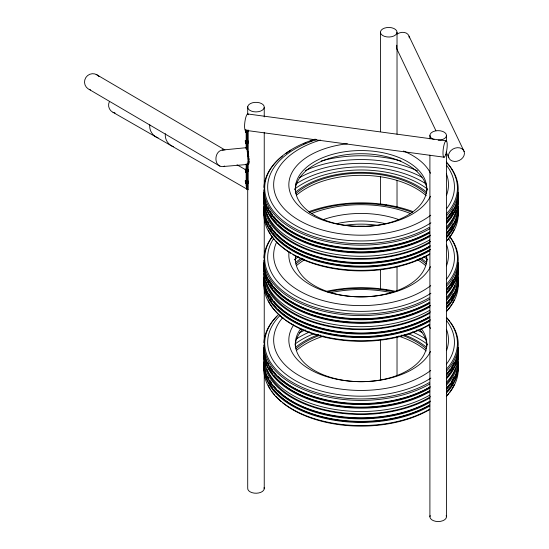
<?xml version="1.0" encoding="UTF-8"?>
<svg xmlns="http://www.w3.org/2000/svg" width="549" height="549" viewBox="0 0 549 549"><rect width="100%" height="100%" fill="white"/><g stroke="black" fill="none" stroke-linecap="round" stroke-linejoin="round"><path stroke-width="0.82" d="M246.11 140.777C246.824 137.463 247.187 148.23 246.22 142.507M246.35 140.75L246.542 139.769L247.112 143.845M247.112 132.357L247.009 130.182M246.11 169.318C246.824 166.004 247.187 176.771 246.22 171.048M246.35 169.291L246.542 168.31L247.112 171.405L247.112 180.93M246.11 180.806C246.824 177.492 247.187 188.259 246.22 182.536M246.35 180.786L246.542 179.804L247.112 183.874M246.165 184.437A3.273 0.446 84.4 0 0 246.714 188.973L246.858 189.364A3.273 0.446 84.4 0 0 247.256 188.163L247.256 164.226L247.729 164.371L247.956 163.691L248.121 159.78L247.256 151.339L247.256 130.895A3.273 0.446 84.4 0 0 247.235 130.14M247.427 164.467L248.67 164.275L249.068 161.605L248.203 151.243L248.203 130.799A3.273 0.446 84.4 0 0 248.182 130.044M149.802 124.808C149.012 130.339 152.732 136.166 158.05 137.813M165.352 133.73C164.57 139.254 168.282 145.08 173.601 146.727M248.114 131.245L248.162 130.388M248.079 130.998C247.53 129.379 248.553 132.645 248.265 130.367M248.203 141.47C247.304 141.182 249.061 144.215 248.031 140.969M248.114 142.74L248.196 141.381M247.922 142.013L248.244 142.898L248.23 141.313M248.292 170.197C246.954 167.864 249.143 174.774 248.031 169.511M247.922 170.554L248.237 171.357L248.313 170.41M248.203 182.577L248.196 181.41M248.368 182.302L248.223 182.762L248.313 181.897M248.354 182.481L248.244 182.934L247.867 181.63M246.625 131.273L246.576 130.339M246.48 142.829L246.542 141.642M246.371 169.97L246.419 170.911M246.508 170.025L246.549 171.432L246.377 170.911M246.371 181.465L246.419 182.398M246.59 182.659L246.474 181.52M248.368 142.445L247.99 142.28M248.368 170.986L248.21 170.018M246.268 149.266L246.638 147.386M248.429 171.37L248.388 170.128M248.429 182.858L248.388 181.623M246.384 141.34L246.419 142.369M245.684 131.575L246.707 131.472L246.583 132.11L245.561 132.206L245.561 130.079M245.307 140.709L245.561 143.701L246.583 143.598L246.583 141.464L246.329 140.606L245.307 140.709L245.561 143.701M245.307 169.25L245.561 172.242L246.583 172.139L246.583 170.005L246.329 169.147L245.307 169.25L245.561 172.242M245.307 180.738L245.561 183.73L246.583 183.627L246.583 181.493L246.329 180.635L245.307 180.738L245.561 183.73M247.071 132.68L246.329 131.252M245.465 148.155L245.698 147.475L247.112 147.523L247.112 144.113M248.203 131.053C248.512 130.271 248.471 131.383 247.99 130.792M247.99 170.821L248.326 171.233L248.265 170.197M396.742 48.724L396.742 45.217M248.402 131.396L248.423 130.346M248.402 142.884L248.34 142.067M248.114 182.769L248.182 182.117M246.542 131.417L246.336 130.463L246.515 131.335M385.995 205.024L386.585 205.038M246.295 147.695L222.125 150.055C213.486 151.702 213.815 167.781 223.505 166.498L248.374 164.377M223.505 166.498L224.692 166.052M245.561 141.567L246.583 141.464M245.684 143.063L246.707 142.96M247.256 151.339L248.203 151.243M247.427 152.279L248.374 152.19M247.729 154.413L248.67 154.324M247.956 156.65L248.903 156.561M248.1 158.839L249.047 158.75M248.121 159.78L249.068 159.69M248.121 161.701L249.068 161.605M248.1 162.483L249.047 162.387M247.956 163.691L248.903 163.595M247.729 164.371L248.67 164.275M245.561 170.108L246.583 170.005M245.684 171.604L246.707 171.501M245.561 181.595L246.583 181.493M245.684 183.092L246.707 182.989M222.125 150.055L223.951 149.946M247.997 141.148L248.107 141.484M247.997 169.689L248.107 170.025M248.278 131.245L248.313 130.367M248.223 182.762L247.922 182.042M247.613 113.952L446.014 140.812M245.767 130.346L444.175 157.213M386.187 289.762L386.935 290.284M247.997 181.177L248.162 181.904M248.031 180.998L248.299 182.378M246.412 182.591L246.583 182.934M237.003 164.803L245.931 169.916M113.067 112.36L248.1 189.762M96.212 74.424L224.966 149.973M89.233 89.466L219.923 166.148M409.053 36.207L464.18 151.586A8.29 6.526 -25.5 0 1 454.387 161.433A8.29 6.526 -25.5 0 1 450.804 150.68A8.29 6.526 -25.5 0 1 464.18 151.586M396.556 48.326L435.872 130.628M446.165 152.162L448.739 157.549M248.093 171.171L248.182 170.629M248.162 182.831L248.011 182.433M248.024 130.93L248.162 131.321M248.045 131.067L248.244 131.41L248.34 130.58M246.515 142.829L246.377 142.369M245.561 132.206L245.183 129.852M246.583 172.139L246.206 169.785M246.583 183.627L246.206 181.273M246.261 185.04L246.556 186.434L246.398 185.891M246.734 143.968L246.206 141.244M246.638 172.105L246.734 172.516M246.638 183.592L246.734 184.004M248.079 142.486L247.867 141.601M248.196 169.922L248.162 170.416M248.079 171.027L247.867 170.142M246.22 131.012L246.686 132.913L246.769 130.202M246.535 130.346L246.583 130.765M248.23 181.637L248.285 182.138M246.542 185.425L246.693 186.729M248.265 170.396L248.299 170.89M446.481 135.431L446.481 141.429M446.481 151.716L446.481 516.76M429.901 135.431L429.901 138.863M429.901 155.141L429.901 516.76M397.023 32.24A8.29 4.79 0 0 1 384.588 36.385A8.29 4.79 0 0 1 384.588 28.088A8.29 4.79 0 0 1 397.023 32.24L397.023 134.21M397.023 180.484L397.023 207.906M397.023 266.176L397.023 291.025M397.023 336.441L397.023 375.008M380.443 32.24L380.443 131.643M380.443 176.202L380.443 204.475M380.443 269.607L380.443 289.316M380.443 339.872L380.443 380.148M264.241 107.487A8.29 4.79 0 0 1 251.291 111.07A8.29 4.79 0 0 1 252.389 102.8A8.29 4.79 0 0 1 264.241 107.487L264.241 116.91M264.241 132.336L264.241 488.816M248.203 164.137L248.203 188.074A3.273 0.446 84.4 0 1 247.798 189.268M247.709 106.753L247.709 114.467M247.709 189.014L247.709 488.082A8.29 4.79 0 0 0 256.424 493.228A8.29 4.79 0 0 0 264.124 487.567M247.112 132.185L247.112 140.709M247.112 163.835L247.112 168.962M246.165 132.282L246.165 140.798M246.165 143.358L246.165 147.612M246.165 163.925L246.165 169.051M246.165 172.475L246.165 181.019M247.27 186.784A3.273 0.446 84.4 0 1 247.112 184.347M247.462 151.167A8.29 1.132 84.4 0 1 248.368 160.926A8.29 1.132 84.4 0 1 247.345 163.677M246.014 147.791A8.29 1.132 84.4 0 1 247.345 150.598M90.578 89.947A8.29 8.173 -59.6 0 1 85.816 77.574A8.29 8.173 -59.6 0 1 99.026 76.579M246.295 129.914A8.29 1.825 -82.3 0 1 244.916 121.672A8.29 1.825 -82.3 0 1 248.443 114.748M397.339 33.963A8.29 6.526 -25.5 0 1 409.328 37.915M115.05 112.998A8.091 7.96 -60.2 0 1 109.381 101.64M458.23 196.823A97.166 56.101 0 0 1 446.44 223.601M429.771 236.495A97.166 56.101 0 0 1 323.876 248.656A97.166 56.101 0 0 1 263.891 196.823M453.193 212.566A96.082 55.476 0 0 1 450.77 216.697M449.83 218.056A96.082 55.476 0 0 1 446.66 222.022M430.519 235.157A96.082 55.476 0 0 1 277.849 224.562M276.627 223.306A96.082 55.476 0 0 1 272.784 218.728M271.81 217.377A96.082 55.476 0 0 1 270.067 214.638M453.193 209.004A96.082 55.476 0 0 1 447.222 217.809M429.002 232.481A96.082 55.476 0 0 1 276.627 219.737M275.461 218.454A96.082 55.476 0 0 1 273.807 216.491M272.29 214.487A96.082 55.476 0 0 1 270.067 211.077M268.928 209.004A96.082 55.476 0 0 1 268.248 207.618M430.739 215.208A87.408 50.467 0 0 1 294.381 217.363A87.408 50.467 0 0 1 320.417 140.057M446.495 174.067A87.408 50.467 0 0 1 446.495 195.403M446.44 162.284A97.166 56.101 0 0 1 446.44 215.839M429.771 228.734A97.166 56.101 0 0 1 324.521 241.045A97.166 56.101 0 0 1 263.904 189.872M263.932 187.442A97.166 56.101 0 0 1 282.31 156.197M285.693 153.651A97.166 56.101 0 0 1 290.819 150.302M303.48 143.872A97.166 56.101 0 0 1 305.882 142.884M309.972 141.34A97.166 56.101 0 0 1 312.477 140.482M430.491 196.226A72.221 41.697 0 0 1 352.232 226.119A72.221 41.697 0 0 1 288.877 186.159A72.221 41.697 0 0 1 347.373 143.797M403.501 151.002A72.221 41.697 0 0 1 430.491 173.251M454.14 229.647A96.363 55.634 0 0 1 446.33 241.169M429.201 254.592A96.363 55.634 0 0 1 292.919 254.592M290.647 253.233A96.363 55.634 0 0 1 275.79 241.169M274.644 239.872A96.363 55.634 0 0 1 271.089 235.178M270.211 233.805A96.363 55.634 0 0 1 268.31 230.34M453.193 223.265A96.082 55.476 0 0 1 447.222 232.069M430.519 245.856A96.082 55.476 0 0 1 276.627 234.004M275.461 232.721A96.082 55.476 0 0 1 273.807 230.758M272.29 228.755A96.082 55.476 0 0 1 270.067 225.337M268.928 223.265A96.082 55.476 0 0 1 268.248 221.878M458.23 207.522A97.166 56.101 0 0 1 446.44 234.299M429.771 247.194A97.166 56.101 0 0 1 323.876 259.354A97.166 56.101 0 0 1 263.891 207.522M453.193 226.833A96.082 55.476 0 0 1 450.77 230.964M449.83 232.316A96.082 55.476 0 0 1 446.66 236.29M430.519 249.418A96.082 55.476 0 0 1 277.849 238.829M276.627 237.566A96.082 55.476 0 0 1 272.784 232.989M271.81 231.644A96.082 55.476 0 0 1 270.067 228.906M458.23 200.179A97.166 56.101 0 0 1 446.44 226.957M429.771 239.851A97.166 56.101 0 0 1 323.876 252.012A97.166 56.101 0 0 1 263.891 200.179M458.23 211.091A97.166 56.101 0 0 1 446.44 237.868M429.771 250.756A97.166 56.101 0 0 1 323.876 262.916A97.166 56.101 0 0 1 263.891 211.091M458.23 214.234A97.166 56.101 0 0 1 446.44 241.011M429.771 253.906A97.166 56.101 0 0 1 323.876 266.066A97.166 56.101 0 0 1 263.891 214.234M295.17 190.132A65.949 38.073 0 0 1 361.777 153.713A65.949 38.073 0 0 1 426.992 190.963M458.23 195.773A97.166 56.101 0 0 1 446.44 222.558M429.771 235.446A97.166 56.101 0 0 1 323.876 247.606A97.166 56.101 0 0 1 263.891 195.773M458.23 193.255A97.166 56.101 0 0 1 446.44 220.039M429.771 232.927A97.166 56.101 0 0 1 323.876 245.087A97.166 56.101 0 0 1 263.891 193.255M458.23 192.212A97.166 56.101 0 0 1 446.44 218.989M429.771 231.877A97.166 56.101 0 0 1 323.876 244.037A97.166 56.101 0 0 1 263.891 192.212M458.23 210.041A97.166 56.101 0 0 1 446.44 236.818M429.771 249.706A97.166 56.101 0 0 1 323.876 261.866A97.166 56.101 0 0 1 263.891 210.041M458.134 200.687A97.166 56.101 0 0 1 446.44 229.894M429.771 242.788A97.166 56.101 0 0 1 322.586 254.633A97.166 56.101 0 0 1 263.932 201.497M458.23 206.472A97.166 56.101 0 0 1 446.44 233.25M429.771 246.144A97.166 56.101 0 0 1 323.876 258.305A97.166 56.101 0 0 1 263.891 206.472M446.33 162.133A96.363 55.634 0 0 1 446.33 213.966M429.201 227.389A96.363 55.634 0 0 1 283.799 221.302A96.363 55.634 0 0 1 315.215 139.11M446.584 165.373A93.392 53.919 0 0 1 446.584 208.702M430.89 222.839A93.392 53.919 0 0 1 287.841 220.506A93.392 53.919 0 0 1 316.718 139.583M456.322 210.356A96.082 55.476 0 0 1 446.66 228.315M430.519 241.45A96.082 55.476 0 0 1 332.543 256.088A96.082 55.476 0 0 1 266.203 211.962M265.798 210.356A96.082 55.476 0 0 1 265.016 204.715M457.145 203.116A96.082 55.476 0 0 1 456.644 208.744M295.643 184.224A86.323 49.835 0 0 1 426.477 184.224M294.401 189.268A83.187 48.024 0 0 1 427.712 189.268M295.877 193.605A77.848 44.949 0 0 1 426.244 193.605M296.467 195.19A77.848 44.949 0 0 1 426.244 195.705M295.458 192.184A79.818 46.082 0 0 1 426.662 192.184M299.493 177.622A89.02 51.393 0 0 1 421.927 177.245M305.23 170.588A91.086 52.587 0 0 1 417.645 170.924M321.186 160.987A92.39 53.342 0 0 1 400.935 160.987M434.046 139.576A8.29 4.79 0 0 1 432.859 131.767A8.29 4.79 0 0 1 445.98 133.798A8.29 4.79 0 0 1 438.191 140.221M446.2 515.525A8.29 4.79 0 0 1 438.191 521.55A8.29 4.79 0 0 1 430.183 515.525M458.23 267.239A97.166 56.101 0 0 1 446.44 294.017M429.771 306.912A97.166 56.101 0 0 1 323.876 319.072A97.166 56.101 0 0 1 263.891 267.239M453.872 281.596A96.082 55.476 0 0 1 451.209 286.427M450.304 287.793A96.082 55.476 0 0 1 446.66 292.439M430.519 305.573A96.082 55.476 0 0 1 277.849 294.978M276.037 293.084A96.082 55.476 0 0 1 273.807 290.476M272.784 289.145A96.082 55.476 0 0 1 270.067 285.055M268.928 282.982A96.082 55.476 0 0 1 268.248 281.596M453.193 279.42A96.082 55.476 0 0 1 450.77 283.545M449.83 284.904A96.082 55.476 0 0 1 447.771 287.566M429.002 302.897A96.082 55.476 0 0 1 273.807 286.907M272.29 284.904A96.082 55.476 0 0 1 269.291 280.114M430.739 285.624A87.408 50.467 0 0 1 322.647 300.481A87.408 50.467 0 0 1 276.627 242.095M311.729 213.492A87.408 50.467 0 0 1 410.391 213.492M446.495 244.483A87.408 50.467 0 0 1 446.495 265.819M449.295 235.981A97.166 56.101 0 0 1 446.44 286.255M429.771 299.15A97.166 56.101 0 0 1 324.521 311.461A97.166 56.101 0 0 1 263.904 260.288M263.932 257.858A97.166 56.101 0 0 1 272.297 236.653M430.491 266.642A72.221 41.697 0 0 1 348.148 296.179A72.221 41.697 0 0 1 289.069 251.806M323.334 219.593A72.221 41.697 0 0 1 398.78 219.593M454.14 300.063A96.363 55.634 0 0 1 452.719 302.842M451.902 304.221A96.363 55.634 0 0 1 446.33 311.585M429.201 325.008A96.363 55.634 0 0 1 285.624 320.287M284.272 319.278A96.363 55.634 0 0 1 268.31 300.756M453.193 293.681A96.082 55.476 0 0 1 450.77 297.812M449.83 299.171A96.082 55.476 0 0 1 447.222 302.485M429.002 317.164A96.082 55.476 0 0 1 273.807 301.175M272.29 299.171A96.082 55.476 0 0 1 269.291 294.374M458.23 277.938A97.166 56.101 0 0 1 446.44 304.716M429.771 317.61A97.166 56.101 0 0 1 323.876 329.771A97.166 56.101 0 0 1 263.891 277.938M453.872 295.863A96.082 55.476 0 0 1 451.209 300.694M449.83 302.732A96.082 55.476 0 0 1 446.66 306.706M430.519 319.834A96.082 55.476 0 0 1 277.849 309.245M276.037 307.344A96.082 55.476 0 0 1 273.807 304.736M271.35 301.38A96.082 55.476 0 0 1 270.067 299.322M268.928 297.249A96.082 55.476 0 0 1 268.248 295.863M458.23 270.595A97.166 56.101 0 0 1 446.44 297.373M429.771 310.267A97.166 56.101 0 0 1 323.876 322.428A97.166 56.101 0 0 1 263.891 270.595M458.23 281.507A97.166 56.101 0 0 1 446.44 308.284M429.771 321.172A97.166 56.101 0 0 1 323.876 333.332A97.166 56.101 0 0 1 263.891 281.507M458.23 284.65A97.166 56.101 0 0 1 446.44 311.427M429.771 324.322A97.166 56.101 0 0 1 323.876 336.482A97.166 56.101 0 0 1 263.891 284.65M295.17 260.549A65.949 38.073 0 0 1 295.877 256.404M344.82 225.296A65.949 38.073 0 0 1 377.3 225.296M426.237 256.404A65.949 38.073 0 0 1 426.992 261.379M458.23 266.19A97.166 56.101 0 0 1 446.44 292.974M429.771 305.862A97.166 56.101 0 0 1 323.876 318.022A97.166 56.101 0 0 1 263.891 266.19M458.23 263.671A97.166 56.101 0 0 1 446.44 290.455M429.771 303.343A97.166 56.101 0 0 1 323.876 315.503A97.166 56.101 0 0 1 263.891 263.671M458.23 262.628A97.166 56.101 0 0 1 446.44 289.405M429.771 302.293A97.166 56.101 0 0 1 323.876 314.453A97.166 56.101 0 0 1 263.891 262.628M458.23 280.457A97.166 56.101 0 0 1 446.44 307.234M429.771 320.122A97.166 56.101 0 0 1 323.876 332.282A97.166 56.101 0 0 1 263.891 280.457M458.134 271.103A97.166 56.101 0 0 1 446.44 300.31M429.771 313.204A97.166 56.101 0 0 1 323.876 325.365A97.166 56.101 0 0 1 263.891 273.532M458.23 276.888A97.166 56.101 0 0 1 446.44 303.666M429.771 316.56A97.166 56.101 0 0 1 323.876 328.721A97.166 56.101 0 0 1 263.891 276.888M449.597 236.502A96.363 55.634 0 0 1 446.33 284.382M429.201 297.805A96.363 55.634 0 0 1 306.994 304.523A96.363 55.634 0 0 1 272.524 236.502M308.764 211.736A96.363 55.634 0 0 1 412.539 211.434M448.526 238.554A93.392 53.919 0 0 1 446.584 279.118M430.89 293.255A93.392 53.919 0 0 1 312.875 303.638A93.392 53.919 0 0 1 273.594 238.554M309.403 212.532A93.392 53.919 0 0 1 412.718 212.532M456.782 278.357A96.082 55.476 0 0 1 456.13 281.575M454.86 285.555A96.082 55.476 0 0 1 446.66 298.731M430.519 311.866A96.082 55.476 0 0 1 332.543 326.504A96.082 55.476 0 0 1 266.203 282.378M265.339 278.357A96.082 55.476 0 0 1 265.016 275.131M457.145 273.532A96.082 55.476 0 0 1 456.981 276.744M426.525 255.621A65.715 37.943 0 0 1 361.057 296.858A65.715 37.943 0 0 1 295.595 255.621M338.026 223.381A65.715 37.943 0 0 1 384.938 223.573M294.401 259.684A83.187 48.024 0 0 1 298.532 256.74M423.588 256.74A83.187 48.024 0 0 1 427.712 259.684M295.877 264.021A77.848 44.949 0 0 1 303.075 258.606M419.045 258.606A77.848 44.949 0 0 1 426.244 264.021M296.467 265.606A77.848 44.949 0 0 1 304.53 259.794M416.856 259.348A77.848 44.949 0 0 1 425.653 265.606M295.458 262.6A79.818 46.082 0 0 1 301.614 258.099M420.507 258.099A79.818 46.082 0 0 1 426.662 262.6M357.632 226.215A92.39 53.342 0 0 1 364.488 226.215M458.23 352.06A97.166 56.101 0 0 1 446.44 378.844M429.771 391.732A97.166 56.101 0 0 1 323.876 403.892A97.166 56.101 0 0 1 263.891 352.06M453.193 367.809A96.082 55.476 0 0 1 450.77 371.934M449.83 373.293A96.082 55.476 0 0 1 447.771 375.955M429.002 391.286A96.082 55.476 0 0 1 273.807 375.296M272.29 373.293A96.082 55.476 0 0 1 269.291 368.503M453.872 362.855A96.082 55.476 0 0 1 451.209 367.686M450.304 369.052A96.082 55.476 0 0 1 446.66 373.697M430.519 386.825A96.082 55.476 0 0 1 277.849 376.237M276.037 374.343A96.082 55.476 0 0 1 273.807 371.735M272.784 370.397A96.082 55.476 0 0 1 270.067 366.313M268.928 364.241A96.082 55.476 0 0 1 268.248 362.855M430.739 370.445A87.408 50.467 0 0 1 314.852 382.811A87.408 50.467 0 0 1 282.961 317.315M330.903 292.61A87.408 50.467 0 0 1 391.211 292.61M446.495 329.311A87.408 50.467 0 0 1 446.495 350.646M450.832 322.833A97.166 56.101 0 0 1 446.44 371.083M429.771 383.971A97.166 56.101 0 0 1 324.521 396.282A97.166 56.101 0 0 1 263.904 345.108M263.932 342.686A97.166 56.101 0 0 1 276.909 316.251M446.44 317.521A97.166 56.101 0 0 1 449.823 321.474M430.491 351.463A72.221 41.697 0 0 1 338.157 379.524A72.221 41.697 0 0 1 293.633 325.035M428.488 325.035A72.221 41.697 0 0 1 430.491 328.487M454.14 384.883A96.363 55.634 0 0 1 449.597 392.453M448.567 393.791A96.363 55.634 0 0 1 446.33 396.405M429.201 409.829A96.363 55.634 0 0 1 282.323 402.561M281.074 401.518A96.363 55.634 0 0 1 275.79 396.405M274.644 395.108A96.363 55.634 0 0 1 271.549 391.101M270.643 389.735A96.363 55.634 0 0 1 268.31 385.583M453.872 377.122A96.082 55.476 0 0 1 451.209 381.953M449.83 383.991A96.082 55.476 0 0 1 446.66 387.958M430.519 401.093A96.082 55.476 0 0 1 277.849 390.497M276.037 388.603A96.082 55.476 0 0 1 273.807 385.995M271.35 382.632A96.082 55.476 0 0 1 270.067 380.581M268.928 378.508A96.082 55.476 0 0 1 268.248 377.122M458.23 362.759A97.166 56.101 0 0 1 446.44 389.543M429.771 402.431A97.166 56.101 0 0 1 323.876 414.591A97.166 56.101 0 0 1 263.891 362.759M453.193 382.07A96.082 55.476 0 0 1 450.77 386.201M449.83 387.56A96.082 55.476 0 0 1 447.222 390.874M429.002 405.553A96.082 55.476 0 0 1 273.807 389.564M272.29 387.56A96.082 55.476 0 0 1 269.291 382.763M458.23 355.423A97.166 56.101 0 0 1 446.44 382.2M429.771 395.088A97.166 56.101 0 0 1 323.876 407.248A97.166 56.101 0 0 1 263.891 355.423M458.23 366.327A97.166 56.101 0 0 1 446.44 393.105M429.771 405.999A97.166 56.101 0 0 1 323.876 418.16A97.166 56.101 0 0 1 263.891 366.327M458.23 369.477A97.166 56.101 0 0 1 446.44 396.254M429.771 409.142A97.166 56.101 0 0 1 323.876 421.303A97.166 56.101 0 0 1 263.891 369.477M295.17 345.369A65.949 38.073 0 0 1 302.76 329.222M419.361 329.222A65.949 38.073 0 0 1 426.992 346.199M458.23 351.017A97.166 56.101 0 0 1 446.44 377.794M429.771 390.682A97.166 56.101 0 0 1 323.876 402.842A97.166 56.101 0 0 1 263.891 351.017M458.23 348.498A97.166 56.101 0 0 1 446.44 375.276M429.771 388.164A97.166 56.101 0 0 1 323.876 400.324A97.166 56.101 0 0 1 263.891 348.498M458.23 347.448A97.166 56.101 0 0 1 446.44 374.226M429.771 387.114A97.166 56.101 0 0 1 323.876 399.281A97.166 56.101 0 0 1 263.891 347.448M458.23 365.277A97.166 56.101 0 0 1 446.44 392.055M429.771 404.949A97.166 56.101 0 0 1 323.876 417.11A97.166 56.101 0 0 1 263.891 365.277M458.134 355.924A97.166 56.101 0 0 1 446.44 385.137M429.771 398.025A97.166 56.101 0 0 1 322.586 409.87A97.166 56.101 0 0 1 263.932 356.74M421.289 328.563A65.715 37.943 0 0 1 361.057 381.679A65.715 37.943 0 0 1 300.831 328.563M458.23 361.716A97.166 56.101 0 0 1 446.44 388.493M429.771 401.381A97.166 56.101 0 0 1 323.876 413.541A97.166 56.101 0 0 1 263.891 361.716M446.33 317.37A96.363 55.634 0 0 1 446.33 369.209M429.201 382.626A96.363 55.634 0 0 1 301.538 387.045A96.363 55.634 0 0 1 278.714 314.392M326.71 291.306A96.363 55.634 0 0 1 395.41 291.306M446.584 320.609A93.392 53.919 0 0 1 446.584 363.939M430.89 378.076A93.392 53.919 0 0 1 306.424 386.002A93.392 53.919 0 0 1 280.182 315.318M327.43 291.972A93.392 53.919 0 0 1 393.832 291.787M457.056 360.762A96.082 55.476 0 0 1 456.644 363.987M455.684 368.002A96.082 55.476 0 0 1 446.66 383.552M430.519 396.687A96.082 55.476 0 0 1 334.554 411.675A96.082 55.476 0 0 1 266.965 369.587M265.798 365.6A96.082 55.476 0 0 1 265.229 362.374M265.064 360.762A96.082 55.476 0 0 1 264.989 359.156M296.35 338.994A86.323 49.835 0 0 1 309.691 331.932M412.429 331.932A86.323 49.835 0 0 1 426.477 339.467M295.067 344.003A83.187 48.024 0 0 1 313.637 333.785M408.483 333.785A83.187 48.024 0 0 1 427.712 344.511M295.877 348.848A77.848 44.949 0 0 1 320.479 335.062M401.642 335.062A77.848 44.949 0 0 1 426.244 348.848M296.467 350.427A77.848 44.949 0 0 1 323.663 336.098M398.45 336.098A77.848 44.949 0 0 1 426.244 350.941M295.458 347.421A79.818 46.082 0 0 1 318.729 334.602M404.194 334.897A79.818 46.082 0 0 1 426.662 347.421M299.493 332.866A89.02 51.393 0 0 1 305.333 329.908M416.787 329.908A89.02 51.393 0 0 1 421.927 332.481M445.795 154.386A8.29 1.825 -82.3 0 0 446.481 140.935A8.29 1.825 -82.3 0 0 443.009 151.716A8.29 1.825 -82.3 0 0 445.795 154.386M314.591 215.332A65.715 37.943 0 0 0 424.535 198.319A65.715 37.943 0 0 0 344.051 151.853A65.715 37.943 0 0 0 314.591 215.332"/></g></svg>
